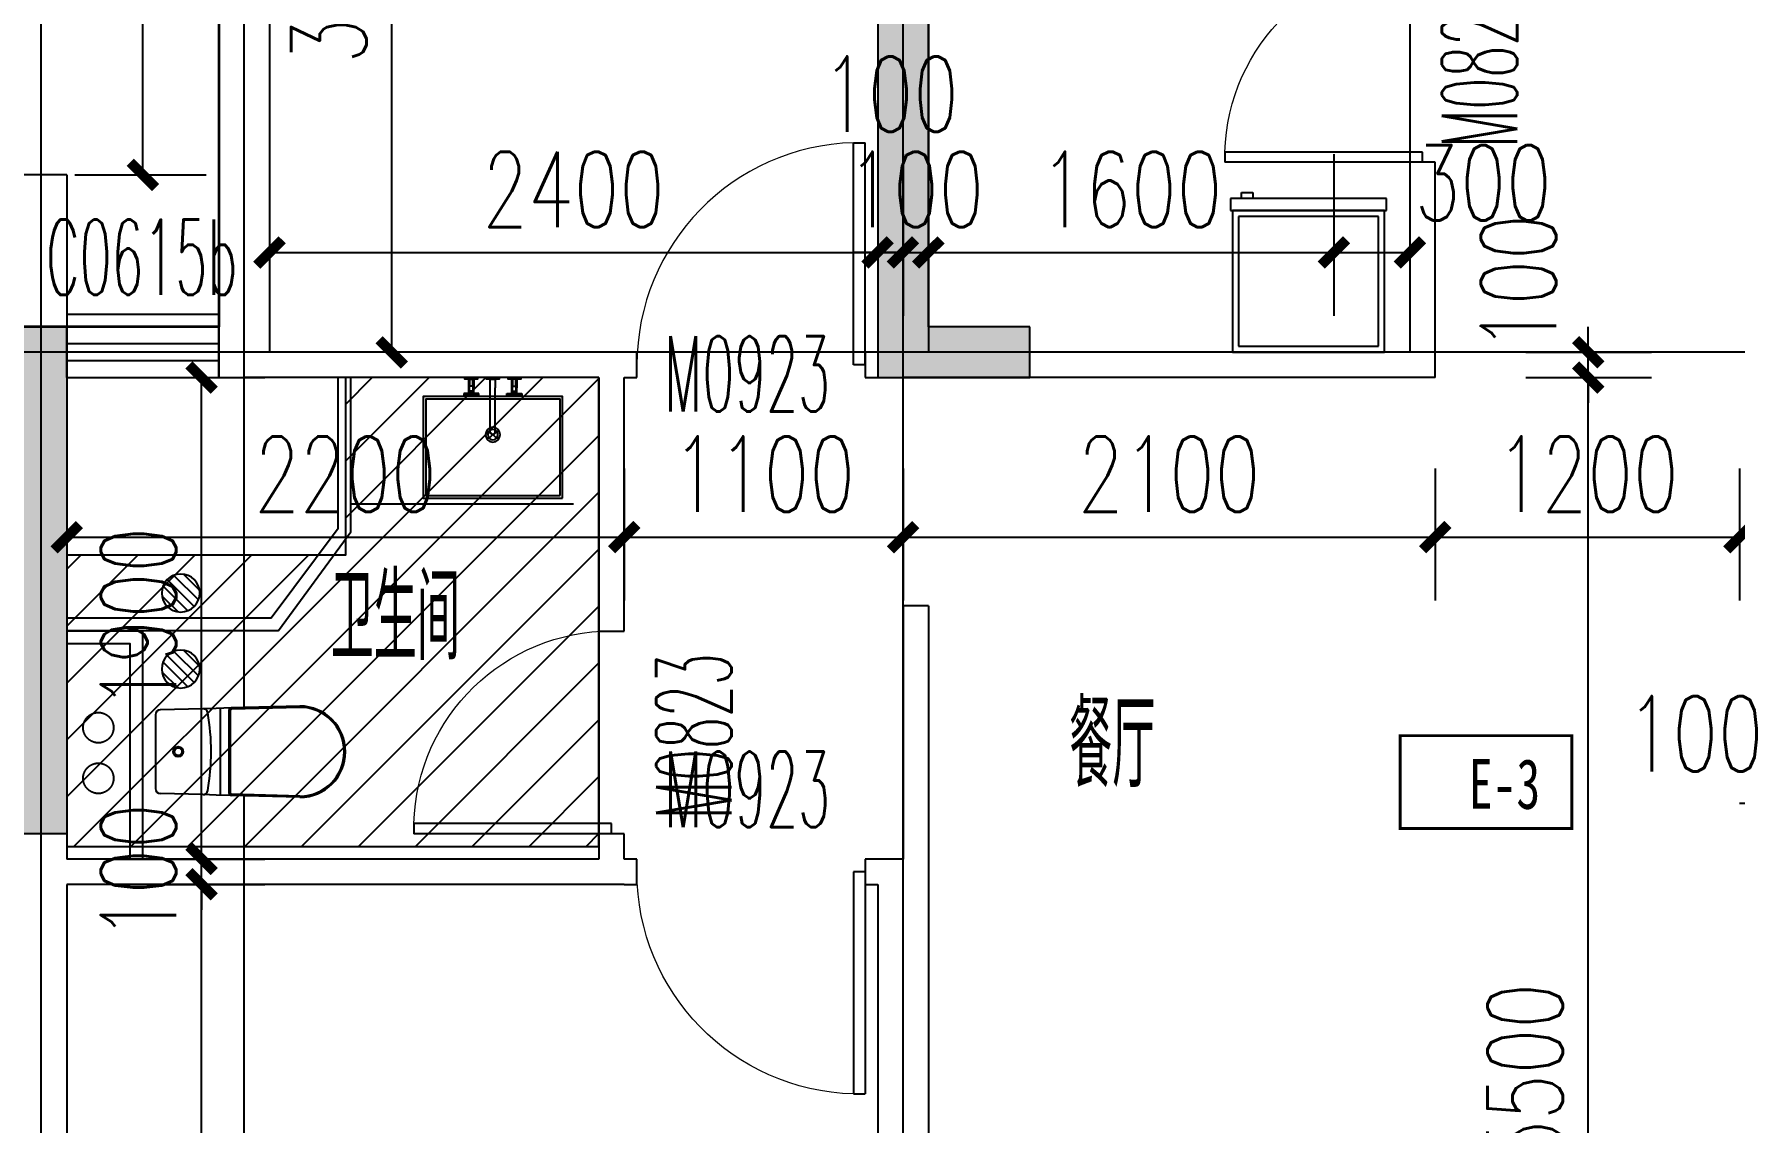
# Model space of a CAD drawing. Extents: x -59851 to 653804, y -249523 to 437614.
# Drawn here: x -16943 to -10231, y -47736 to -43438 of the extents above; entities that cross this region are included whole.
import ezdxf

# ---------------------------------------------------------------- set-up
doc = ezdxf.new("R2010")
doc.units = 0
doc.header["$LTSCALE"] = 1000
doc.header["$MEASUREMENT"] = 0
doc.linetypes.add('CONTINOUS', pattern=[0])
doc.linetypes.add('PS', pattern=[3200, 1500, -200, 1500])
doc.layers.add('33计全面积外廓线', color=21, linetype='Continuous', lineweight=35)
doc.layers.add('A-area(算全面积)', color=21, linetype='Continuous', plot=False)
doc.layers.add('A-area(算半面积)', color=23, linetype='Continuous', plot=False)
for name, color, linetype in [('A-Lvtry（卫生间）', 5, 'Continuous'), ('A-Lvtry（厨房）', 5, 'CONTINOUS'), ('A-第三道尺寸线', 105, 'Continuous'), ('A-线脚看线', 9, 'Continuous'), ('A-降板区域', 251, 'Continuous'), ('DOTE', 16, 'Continuous'), ('NL', 5, 'Continuous'), ('PS', 6, 'PS'), ('PUB_HATCH', 8, 'Continuous'), ('PUB_TEXT', 7, 'Continuous'), ('WALL', 2, 'Continuous'), ('WINDOW', 4, 'Continuous'), ('WINDOW_TEXT', 7, 'Continuous'), ('剪力墙', 6, 'Continuous'), ('户型标示', 7, 'Continuous')]:
    doc.layers.add(name, color=color, linetype=linetype)
doc.styles.add('_TCH_DIM_T3', font='SIMPLEX.shx', dxfattribs={"width": 0.705882, "bigfont": 'GBCBIG.shx'})
doc.styles.add('_TCH_WINDOW', font='SIMPLEX.shx', dxfattribs={"width": 0.7, "height": 3.5, "bigfont": 'GBCBIG.shx'})
doc.styles.get("Standard").update_dxf_attribs({"font": 'gbenor.shx', "width": 0.7, "bigfont": 'gbcbig.shx'})
doc.styles.add('黑体', font='simhei.ttf', dxfattribs={"width": 0.7})
doc.dimstyles.new('_TCH_ARCH&&100', dxfattribs={"dimtxt": 297.5, "dimasz": 100, "dimexe": 250, "dimexo": 300, "dimgap": 100, "dimtad": 1, "dimdec": 0, "dimzin": 0, "dimdsep": 46, "dimtxsty": '_TCH_DIM_T3', "dimblk": 'ARCHTICK', "dimcen": 0.09, "dimclrt": 7, "dimazin": 2, "dimtfac": 1, "dimtdec": 0, "dimtix": 1, "dimtmove": 2, "dimatfit": 3, "dimfxl": 0, "dimtolj": 1, "dimtzin": 0, "dimarcsym": 0})

# ---------------------------------------------------------------- blocks, each defined once
blk = doc.blocks.new('zhouxianssceng0329')
at = {"layer": 'DOTE'}
for p, q in [((-16913.7, 132089.9), (-16913.7, 143398.2)), ((-16113.7, 132089.9), (-16113.7, 143398.2)), ((-13513.7, 132089.9), (-13513.7, 143398.2)), ((5501.3, 140298.2), (-44988.6, 140298.2))]:
    blk.add_line(p, q, dxfattribs=at)
blk = doc.blocks.new('1417jianliqiang0329')
at = {"layer": 'PUB_HATCH'}
for points in [[(-13013.7, 36127.2), (-13413.7, 36127.2), (-13413.7, 39027.2), (-13013.7, 39027.2), (-13013.7, 39227.2), (-13613.7, 39227.2), (-13613.7, 35927.2), (-13413.7, 35927.2), (-13013.7, 35927.2)], [(-17013.7, 36127.2), (-16813.7, 36127.2), (-16813.7, 34127.2), (-17013.7, 34127.2), (-17013.7, 35927.2)]]:
    blk.add_hatch(color=256, dxfattribs=at).paths.add_polyline_path(points)
at = {"layer": '剪力墙'}
for points in [[(-13013.7, 36127.2), (-13413.7, 36127.2), (-13413.7, 39027.2), (-13013.7, 39027.2), (-13013.7, 39227.2), (-13613.7, 39227.2), (-13613.7, 35927.2), (-13413.7, 35927.2), (-13013.7, 35927.2)], [(-17013.7, 36127.2), (-16813.7, 36127.2), (-16813.7, 34127.2), (-17013.7, 34127.2), (-17013.7, 35927.2)]]:
    blk.add_lwpolyline(points, close=True, dxfattribs=at)
blk = doc.blocks.new('_ArchTick')
at = {"color": 0, "linetype": 'ByBlock', "const_width": 0.4}
blk.add_lwpolyline([(-0.5, -0.5), (0.5, 0.5)], dxfattribs=at)
blk = doc.blocks.new('*D775')
at = {"layer": 'A-第三道尺寸线', "color": 0, "lineweight": -2, "transparency": 16777216}
for p, q in [((16931.5, 164421.8), (16931.5, 164804.1)), ((17031.5, 164421.8), (17031.5, 164804.1)), ((16931.5, 164554.1), (16831.5, 164554.1)), ((16931.5, 164554.1), (17031.5, 164554.1)), ((17031.5, 164554.1), (17131.5, 164554.1))]:
    blk.add_line(p, q, dxfattribs=at)
at = {"layer": 'Defpoints', "color": 0, "transparency": 16777216}
for p in [(17031.5, 164554.1), (16931.5, 164121.8), (17031.5, 164121.8)]:
    blk.add_point(p, dxfattribs=at)
at = {"layer": 'A-第三道尺寸线', "color": 0, "lineweight": -2, "transparency": 16777216, "xscale": 100, "yscale": 100, "zscale": 100}
blk.add_blockref('_ArchTick', (16931.5, 164554.1), dxfattribs=at)
at = {"layer": 'A-第三道尺寸线', "color": 0, "lineweight": -2, "transparency": 16777216, "xscale": 100, "yscale": 100, "zscale": 100, "rotation": 180}
blk.add_blockref('_ArchTick', (17031.5, 164554.1), dxfattribs=at)
at = {"layer": 'A-第三道尺寸线', "color": 7, "transparency": 16777216, "insert": (16656.5, 164829.1), "char_height": 297.5, "attachment_point": 5, "style": '_TCH_DIM_T3'}
blk.add_mtext('\\A1;100', dxfattribs=at)
blk = doc.blocks.new('1417xxjian0329')
at = {"layer": 'A-线脚看线'}
blk.add_lwpolyline([(-16813.7, 12141.6), (-16213.7, 12141.6)], dxfattribs=at)
blk = doc.blocks.new('zhenzheng1417hxt0329')
at = {"layer": 'A-area(算全面积)'}
blk.add_lwpolyline([(-17613.7, 20870.7), (-17613.7, 13970.7), (-16213.7, 13970.7), (-16213.5, 17270.6), (-15613.7, 17270.7), (-15613.7, 17070.7), (-5513.7, 17070.7), (-5513.7, 20870.7)], close=True, dxfattribs=at)
blk = doc.blocks.new('_LV13')
at = {"color": 0}
for p, q in [((-0.071, 0.495), (-0.495, 0.071)), ((0.183, 0.465), (-0.465, -0.183)), ((0.354, 0.354), (-0.354, -0.354)), ((0.465, 0.183), (-0.183, -0.465)), ((0.495, -0.071), (0.071, -0.495))]:
    blk.add_line(p, q, dxfattribs=at)
blk.add_circle((0, 0), 0.5)
blk = doc.blocks.new('jfdsjjkjkh')
at = {"layer": 'NL', "ltscale": 0.5, "xscale": -150, "yscale": 150, "zscale": 150}
for p in [(-16363.7, 142438.3), (-16363.7, 142138.3)]:
    blk.add_blockref('_LV13', p, dxfattribs=at)
blk = doc.blocks.new('A$C2EEA3612')
at = {"linetype": 'Continuous'}
for p, q in [((-180, 570), (-172.9, 299.7)), ((-175, 570.2), (-168, 299.8)), ((175, 570.2), (168, 299.8)), ((180, 570), (172.9, 299.7)), ((-172.9, 299.7), (-171.1, 240)), ((-163, 295), (163, 295)), ((-163, 290), (163, 290)), ((172.9, 299.7), (171.1, 240)), ((-171.6, 255), (171.6, 255)), ((-171.1, 240), (-169.5, 186.6)), ((171.1, 240), (169.5, 186.6)), ((-169.5, 186.6), (-165.6, 19.4)), ((169.5, 186.6), (165.6, 19.4)), ((-145.6, 0), (145.6, 0))]:
    blk.add_line(p, q, dxfattribs=at)
for radius in [20, 15]:
    blk.add_circle((0, 90), radius, dxfattribs=at)
for centre, radius, start, end in [((0, 570), 180, 0, 180), ((0, 570), 175, 0, 180), ((-163, 300), 10, 181.7534, 270), ((-163, 300), 5, 181.7534, 270), ((163, 300), 5, 270, 358.2466), ((163, 300), 10, 270, 358.2466), ((-149.5, 187.2), 20, 99.85566, 181.7534), ((0, -673.3), 893.4, 80.14434, 99.85566), ((149.5, 187.2), 20, 358.2466, 80.14434), ((-145.6, 20), 20, 181.7534, 270), ((145.6, 20), 20, 270, 358.2466)]:
    blk.add_arc(centre, radius, start, end, dxfattribs=at)
blk = doc.blocks.new('g3wr')
at = {"color": 251}
blk.add_wipeout([(92376.5, 176270.3), (92376.5, 176416), (92376.5, 176561.6), (92382.1, 176575.5), (92395.9, 176581.5), (92459.4, 176583.5), (92576.3, 176580.9), (92666.2, 176588.6), (92736.4, 176588), (92946.5, 176596), (92946.5, 176591), (93056.8, 176558.2), (93056.8, 176558.2), (93126.5, 176416), (93075.6, 176297.8), (92946.5, 176236), (92831.5, 176244.5), (92676.2, 176243), (92576.3, 176251), (92395.9, 176250.4)], dxfattribs=at)
at = {"xscale": -1, "rotation": 270}
blk.add_blockref('A$C2EEA3612', (92376.5, 176416), dxfattribs=at)
blk = doc.blocks.new('BX1')
at = {"layer": 'A-Lvtry（卫生间）'}
for p, q in [((-560, 8), (-607.7, 8)), ((-607.7, 8), (-607.7, -608)), ((-560, -608), (-560, 8)), ((0, 0), (-560, 0)), ((0, -600), (0, 0)), ((-560, 0), (-560, -600)), ((-24, -24), (-536, -24)), ((-536, -24), (-536, -576)), ((-24, -576), (-24, -24)), ((-631.1, -564.3), (-631.1, -520)), ((-631.1, -520), (-607.7, -520)), ((-607.7, -520), (-607.7, -564.3)), ((-607.7, -564.3), (-631.1, -564.3)), ((-560, -600), (0, -600)), ((-536, -576), (-24, -576)), ((-607.7, -608), (-560, -608))]:
    blk.add_line(p, q, dxfattribs=at)
blk = doc.blocks.new('A$C12CE3BE6')
at = {"ltscale": 10}
for p, q in [((220, 412), (160, 412)), ((160, 412), (160, 405)), ((220, 405), (160, 405)), ((180, 469), (200, 469)), ((180, 412), (180, 435)), ((182.5, 422), (182.5, 442)), ((197.5, 442), (182.5, 442)), ((197.5, 422), (182.5, 422)), ((184.5, 442), (184.5, 469)), ((187, 412), (187, 422)), ((193, 412), (193, 422)), ((195.5, 442), (195.5, 469)), ((197.5, 422), (197.5, 442)), ((200, 412), (200, 435)), ((220, 405), (220, 412)), ((285.2, 469), (265.2, 469)), ((265.2, 260), (265.2, 435)), ((285.2, 260), (285.2, 435)), ((330, 412), (390, 412)), ((330, 405), (330, 412)), ((330, 405), (390, 405)), ((370, 469), (350, 469)), ((350, 412), (350, 435)), ((352.5, 422), (352.5, 442)), ((352.5, 442), (367.5, 442)), ((352.5, 422), (367.5, 422)), ((354.5, 442), (354.5, 469)), ((357, 412), (357, 422)), ((363, 412), (363, 422)), ((365.5, 442), (365.5, 469)), ((367.5, 422), (367.5, 442)), ((370, 412), (370, 435)), ((390, 412), (390, 405))]:
    blk.add_line(p, q, dxfattribs=at)
for p, q in [((260.9, 235.9), (289.1, 264.1)), ((260.9, 264.1), (289.1, 235.9))]:
    blk.add_line(p, q)
for points in [[(200, 435), (200, 469), (215, 469), (215, 475), (165, 475), (165, 469), (180, 469), (180, 435)], [(285.2, 435), (285.2, 469), (299.8, 469), (299.8, 475), (250.2, 475), (250.2, 469), (265.2, 469), (265.2, 435)], [(370, 435), (370, 469), (385, 469), (385, 475), (335, 475), (335, 469), (350, 469), (350, 435)]]:
    blk.add_lwpolyline(points, dxfattribs=at)
for points in [[(0, 0), (0, 400), (550, 400), (550, 0)], [(10, 10), (10, 390), (540, 390), (540, 10)]]:
    blk.add_lwpolyline(points, close=True)
for centre in [(190, 408.5), (360, 408.5)]:
    blk.add_circle(centre, 3.5, dxfattribs=at)
for radius in [29.1, 20]:
    blk.add_circle((275, 250), radius)
blk.add_arc((275.2, 260), 10, 180, 0, dxfattribs=at)
blk = doc.blocks.new('*D866')
at = {"layer": 'A-第三道尺寸线', "color": 0, "lineweight": -2, "transparency": 16777216}
for p, q in [((-11813.7, -43911.8), (-11813.7, -44550)), ((-11513.7, -43911.8), (-11513.7, -44550)), ((-11813.7, -44300), (-11513.7, -44300))]:
    blk.add_line(p, q, dxfattribs=at)
at = {"layer": 'Defpoints', "color": 0, "transparency": 16777216}
for p in [(-11813.7, -43611.8), (-11513.7, -43611.8), (-11513.7, -44300)]:
    blk.add_point(p, dxfattribs=at)
at = {"layer": 'A-第三道尺寸线', "color": 0, "lineweight": -2, "transparency": 16777216, "xscale": 100, "yscale": 100, "zscale": 100, "rotation": 180}
blk.add_blockref('_ArchTick', (-11813.7, -44300), dxfattribs=at)
at = {"layer": 'A-第三道尺寸线', "color": 0, "lineweight": -2, "transparency": 16777216, "xscale": 100, "yscale": 100, "zscale": 100}
blk.add_blockref('_ArchTick', (-11513.7, -44300), dxfattribs=at)
at = {"layer": 'A-第三道尺寸线', "color": 7, "transparency": 16777216, "insert": (-11224.7, -44025), "char_height": 297.5, "attachment_point": 5, "style": '_TCH_DIM_T3'}
blk.add_mtext('\\A1;300', dxfattribs=at)
blk = doc.blocks.new('*D867')
at = {"layer": 'A-第三道尺寸线', "color": 0, "lineweight": -2, "transparency": 16777216}
for p, q in [((-13413.7, -43911.8), (-13413.7, -44550)), ((-11813.7, -43911.8), (-11813.7, -44550)), ((-13413.7, -44300), (-11813.7, -44300))]:
    blk.add_line(p, q, dxfattribs=at)
at = {"layer": 'Defpoints', "color": 0, "transparency": 16777216}
for p in [(-13413.7, -43611.8), (-11813.7, -43611.8), (-11813.7, -44300)]:
    blk.add_point(p, dxfattribs=at)
at = {"layer": 'A-第三道尺寸线', "color": 0, "lineweight": -2, "transparency": 16777216, "xscale": 100, "yscale": 100, "zscale": 100, "rotation": 180}
blk.add_blockref('_ArchTick', (-13413.7, -44300), dxfattribs=at)
at = {"layer": 'A-第三道尺寸线', "color": 0, "lineweight": -2, "transparency": 16777216, "xscale": 100, "yscale": 100, "zscale": 100}
blk.add_blockref('_ArchTick', (-11813.7, -44300), dxfattribs=at)
at = {"layer": 'A-第三道尺寸线', "color": 7, "transparency": 16777216, "insert": (-12613.7, -44051.2), "char_height": 297.5, "attachment_point": 5, "style": '_TCH_DIM_T3'}
blk.add_mtext('\\A1;1600', dxfattribs=at)
blk = doc.blocks.new('*D868')
at = {"layer": 'A-第三道尺寸线', "color": 0, "lineweight": -2, "transparency": 16777216}
for p, q in [((-13513.7, -43911.8), (-13513.7, -44550)), ((-13413.7, -43911.8), (-13413.7, -44550)), ((-13513.7, -44300), (-13613.7, -44300)), ((-13513.7, -44300), (-13413.7, -44300)), ((-13413.7, -44300), (-13313.7, -44300))]:
    blk.add_line(p, q, dxfattribs=at)
at = {"layer": 'Defpoints', "color": 0, "transparency": 16777216}
for p in [(-13513.7, -43611.8), (-13413.7, -43611.8), (-13413.7, -44300)]:
    blk.add_point(p, dxfattribs=at)
at = {"layer": 'A-第三道尺寸线', "color": 0, "lineweight": -2, "transparency": 16777216, "xscale": 100, "yscale": 100, "zscale": 100}
blk.add_blockref('_ArchTick', (-13513.7, -44300), dxfattribs=at)
at = {"layer": 'A-第三道尺寸线', "color": 0, "lineweight": -2, "transparency": 16777216, "xscale": 100, "yscale": 100, "zscale": 100, "rotation": 180}
blk.add_blockref('_ArchTick', (-13413.7, -44300), dxfattribs=at)
at = {"layer": 'A-第三道尺寸线', "color": 7, "transparency": 16777216, "insert": (-13463.7, -44051.2), "char_height": 297.5, "attachment_point": 5, "style": '_TCH_DIM_T3'}
blk.add_mtext('\\A1;100', dxfattribs=at)
blk = doc.blocks.new('*D869')
at = {"layer": 'A-第三道尺寸线', "color": 0, "lineweight": -2, "transparency": 16777216}
for p, q in [((-13613.7, -43911.8), (-13613.7, -44550)), ((-13513.7, -43911.8), (-13513.7, -44550)), ((-13613.7, -44300), (-13713.7, -44300)), ((-13613.7, -44300), (-13513.7, -44300)), ((-13513.7, -44300), (-13413.7, -44300))]:
    blk.add_line(p, q, dxfattribs=at)
at = {"layer": 'Defpoints', "color": 0, "transparency": 16777216}
for p in [(-13613.7, -43611.8), (-13513.7, -43611.8), (-13513.7, -44300)]:
    blk.add_point(p, dxfattribs=at)
at = {"layer": 'A-第三道尺寸线', "color": 0, "lineweight": -2, "transparency": 16777216, "xscale": 100, "yscale": 100, "zscale": 100}
blk.add_blockref('_ArchTick', (-13613.7, -44300), dxfattribs=at)
at = {"layer": 'A-第三道尺寸线', "color": 0, "lineweight": -2, "transparency": 16777216, "xscale": 100, "yscale": 100, "zscale": 100, "rotation": 180}
blk.add_blockref('_ArchTick', (-13513.7, -44300), dxfattribs=at)
at = {"layer": 'A-第三道尺寸线', "color": 7, "transparency": 16777216, "insert": (-13563.7, -43675), "char_height": 297.5, "attachment_point": 5, "style": '_TCH_DIM_T3'}
blk.add_mtext('\\A1;100', dxfattribs=at)
blk = doc.blocks.new('*D870')
at = {"layer": 'A-第三道尺寸线', "color": 0, "lineweight": -2, "transparency": 16777216}
for p, q in [((-16013.7, -43911.8), (-16013.7, -44550)), ((-13613.7, -43911.8), (-13613.7, -44550)), ((-16013.7, -44300), (-13613.7, -44300))]:
    blk.add_line(p, q, dxfattribs=at)
at = {"layer": 'Defpoints', "color": 0, "transparency": 16777216}
for p in [(-16013.7, -43611.8), (-13613.7, -43611.8), (-13613.7, -44300)]:
    blk.add_point(p, dxfattribs=at)
at = {"layer": 'A-第三道尺寸线', "color": 0, "lineweight": -2, "transparency": 16777216, "xscale": 100, "yscale": 100, "zscale": 100, "rotation": 180}
blk.add_blockref('_ArchTick', (-16013.7, -44300), dxfattribs=at)
at = {"layer": 'A-第三道尺寸线', "color": 0, "lineweight": -2, "transparency": 16777216, "xscale": 100, "yscale": 100, "zscale": 100}
blk.add_blockref('_ArchTick', (-13613.7, -44300), dxfattribs=at)
at = {"layer": 'A-第三道尺寸线', "color": 7, "transparency": 16777216, "insert": (-14813.7, -44051.2), "char_height": 297.5, "attachment_point": 5, "style": '_TCH_DIM_T3'}
blk.add_mtext('\\A1;2400', dxfattribs=at)
blk = doc.blocks.new('*D871')
at = {"layer": 'A-第三道尺寸线', "color": 0, "lineweight": -2, "transparency": 16777216}
for p, q in [((-15206.7, -41694.3), (-15780.9, -41694.3)), ((-15530.9, -44694.3), (-15530.9, -41694.3)), ((-15206.7, -44694.3), (-15780.9, -44694.3))]:
    blk.add_line(p, q, dxfattribs=at)
at = {"layer": 'Defpoints', "color": 0, "transparency": 16777216}
for p in [(-15530.9, -41694.3), (-14906.7, -41694.3), (-14906.7, -44694.3)]:
    blk.add_point(p, dxfattribs=at)
at = {"layer": 'A-第三道尺寸线', "color": 0, "lineweight": -2, "transparency": 16777216, "xscale": 100, "yscale": 100, "zscale": 100}
for p, rotation in [((-15530.9, -41694.3), 90), ((-15530.9, -44694.3), 270)]:
    blk.add_blockref('_ArchTick', p, dxfattribs=dict(at, rotation=rotation))
at = {"layer": 'A-第三道尺寸线', "color": 7, "transparency": 16777216, "insert": (-15779.7, -43194.3), "char_height": 297.5, "attachment_point": 5, "rotation": 90, "style": '_TCH_DIM_T3'}
blk.add_mtext('\\A1;3000', dxfattribs=at)
blk = doc.blocks.new('*D872')
at = {"layer": 'A-第三道尺寸线', "color": 0, "lineweight": -2, "transparency": 16777216}
for p, q in [((-16813.7, -45152.8), (-16813.7, -45674)), ((-14613.7, -45152.8), (-14613.7, -45674)), ((-16813.7, -45424), (-14613.7, -45424))]:
    blk.add_line(p, q, dxfattribs=at)
at = {"layer": 'Defpoints', "color": 0, "transparency": 16777216}
for p in [(-16813.7, -44852.8), (-14613.7, -44852.8), (-14613.7, -45424)]:
    blk.add_point(p, dxfattribs=at)
at = {"layer": 'A-第三道尺寸线', "color": 0, "lineweight": -2, "transparency": 16777216, "xscale": 100, "yscale": 100, "zscale": 100, "rotation": 180}
blk.add_blockref('_ArchTick', (-16813.7, -45424), dxfattribs=at)
at = {"layer": 'A-第三道尺寸线', "color": 0, "lineweight": -2, "transparency": 16777216, "xscale": 100, "yscale": 100, "zscale": 100}
blk.add_blockref('_ArchTick', (-14613.7, -45424), dxfattribs=at)
at = {"layer": 'A-第三道尺寸线', "color": 7, "transparency": 16777216, "insert": (-15713.7, -45175.2), "char_height": 297.5, "attachment_point": 5, "style": '_TCH_DIM_T3'}
blk.add_mtext('\\A1;2200', dxfattribs=at)
blk = doc.blocks.new('*D873')
at = {"layer": 'A-第三道尺寸线', "color": 0, "lineweight": -2, "transparency": 16777216}
for p, q in [((-14613.7, -45152.8), (-14613.7, -45674)), ((-13513.7, -45152.8), (-13513.7, -45674)), ((-14613.7, -45424), (-13513.7, -45424))]:
    blk.add_line(p, q, dxfattribs=at)
at = {"layer": 'Defpoints', "color": 0, "transparency": 16777216}
for p in [(-14613.7, -44852.8), (-13513.7, -44852.8), (-13513.7, -45424)]:
    blk.add_point(p, dxfattribs=at)
at = {"layer": 'A-第三道尺寸线', "color": 0, "lineweight": -2, "transparency": 16777216, "xscale": 100, "yscale": 100, "zscale": 100, "rotation": 180}
blk.add_blockref('_ArchTick', (-14613.7, -45424), dxfattribs=at)
at = {"layer": 'A-第三道尺寸线', "color": 0, "lineweight": -2, "transparency": 16777216, "xscale": 100, "yscale": 100, "zscale": 100}
blk.add_blockref('_ArchTick', (-13513.7, -45424), dxfattribs=at)
at = {"layer": 'A-第三道尺寸线', "color": 7, "transparency": 16777216, "insert": (-14063.7, -45175.2), "char_height": 297.5, "attachment_point": 5, "style": '_TCH_DIM_T3'}
blk.add_mtext('\\A1;1100', dxfattribs=at)
blk = doc.blocks.new('*D874')
at = {"layer": 'A-第三道尺寸线', "color": 0, "lineweight": -2, "transparency": 16777216}
for p, q in [((-13513.7, -45152.8), (-13513.7, -45674)), ((-11413.7, -45152.8), (-11413.7, -45674)), ((-13513.7, -45424), (-11413.7, -45424))]:
    blk.add_line(p, q, dxfattribs=at)
at = {"layer": 'Defpoints', "color": 0, "transparency": 16777216}
for p in [(-13513.7, -44852.8), (-11413.7, -44852.8), (-11413.7, -45424)]:
    blk.add_point(p, dxfattribs=at)
at = {"layer": 'A-第三道尺寸线', "color": 0, "lineweight": -2, "transparency": 16777216, "xscale": 100, "yscale": 100, "zscale": 100, "rotation": 180}
blk.add_blockref('_ArchTick', (-13513.7, -45424), dxfattribs=at)
at = {"layer": 'A-第三道尺寸线', "color": 0, "lineweight": -2, "transparency": 16777216, "xscale": 100, "yscale": 100, "zscale": 100}
blk.add_blockref('_ArchTick', (-11413.7, -45424), dxfattribs=at)
at = {"layer": 'A-第三道尺寸线', "color": 7, "transparency": 16777216, "insert": (-12463.7, -45175.2), "char_height": 297.5, "attachment_point": 5, "style": '_TCH_DIM_T3'}
blk.add_mtext('\\A1;2100', dxfattribs=at)
blk = doc.blocks.new('*D875')
at = {"layer": 'A-第三道尺寸线', "color": 0, "lineweight": -2, "transparency": 16777216}
for p, q in [((-11413.7, -45152.8), (-11413.7, -45674)), ((-10213.7, -45152.8), (-10213.7, -45674)), ((-11413.7, -45424), (-10213.7, -45424))]:
    blk.add_line(p, q, dxfattribs=at)
at = {"layer": 'Defpoints', "color": 0, "transparency": 16777216}
for p in [(-11413.7, -44852.8), (-10213.7, -44852.8), (-10213.7, -45424)]:
    blk.add_point(p, dxfattribs=at)
at = {"layer": 'A-第三道尺寸线', "color": 0, "lineweight": -2, "transparency": 16777216, "xscale": 100, "yscale": 100, "zscale": 100, "rotation": 180}
blk.add_blockref('_ArchTick', (-11413.7, -45424), dxfattribs=at)
at = {"layer": 'A-第三道尺寸线', "color": 0, "lineweight": -2, "transparency": 16777216, "xscale": 100, "yscale": 100, "zscale": 100}
blk.add_blockref('_ArchTick', (-10213.7, -45424), dxfattribs=at)
at = {"layer": 'A-第三道尺寸线', "color": 7, "transparency": 16777216, "insert": (-10813.7, -45175.2), "char_height": 297.5, "attachment_point": 5, "style": '_TCH_DIM_T3'}
blk.add_mtext('\\A1;1200', dxfattribs=at)
blk = doc.blocks.new('*D876')
at = {"layer": 'A-第三道尺寸线', "color": 0, "lineweight": -2, "transparency": 16777216}
for p, q in [((-16635.7, -44794.3), (-16031.4, -44794.3)), ((-16281.4, -46694.3), (-16281.4, -44794.3)), ((-16635.7, -46694.3), (-16031.4, -46694.3))]:
    blk.add_line(p, q, dxfattribs=at)
at = {"layer": 'Defpoints', "color": 0, "transparency": 16777216}
for p in [(-16935.7, -44794.3), (-16281.4, -44794.3), (-16935.7, -46694.3)]:
    blk.add_point(p, dxfattribs=at)
at = {"layer": 'A-第三道尺寸线', "color": 0, "lineweight": -2, "transparency": 16777216, "xscale": 100, "yscale": 100, "zscale": 100}
for p, rotation in [((-16281.4, -44794.3), 90), ((-16281.4, -46694.3), 270)]:
    blk.add_blockref('_ArchTick', p, dxfattribs=dict(at, rotation=rotation))
at = {"layer": 'A-第三道尺寸线', "color": 7, "transparency": 16777216, "insert": (-16530.2, -45744.3), "char_height": 297.5, "attachment_point": 5, "rotation": 90, "style": '_TCH_DIM_T3'}
blk.add_mtext('\\A1;1900', dxfattribs=at)
blk = doc.blocks.new('*D877')
at = {"layer": 'A-第三道尺寸线', "color": 0, "lineweight": -2, "transparency": 16777216}
for p, q in [((-16281.4, -46694.3), (-16281.4, -46594.3)), ((-16635.7, -46694.3), (-16031.4, -46694.3)), ((-16281.4, -46794.3), (-16281.4, -46694.3)), ((-16635.7, -46794.3), (-16031.4, -46794.3)), ((-16281.4, -46794.3), (-16281.4, -46894.3))]:
    blk.add_line(p, q, dxfattribs=at)
at = {"layer": 'Defpoints', "color": 0, "transparency": 16777216}
for p in [(-16935.7, -46694.3), (-16281.4, -46694.3), (-16935.7, -46794.3)]:
    blk.add_point(p, dxfattribs=at)
at = {"layer": 'A-第三道尺寸线', "color": 0, "lineweight": -2, "transparency": 16777216, "xscale": 100, "yscale": 100, "zscale": 100}
for p, rotation in [((-16281.4, -46694.3), 270), ((-16281.4, -46794.3), 90)]:
    blk.add_blockref('_ArchTick', p, dxfattribs=dict(at, rotation=rotation))
at = {"layer": 'A-第三道尺寸线', "color": 7, "transparency": 16777216, "insert": (-16530.2, -46744.3), "char_height": 297.5, "attachment_point": 5, "rotation": 90, "style": '_TCH_DIM_T3'}
blk.add_mtext('\\A1;100', dxfattribs=at)
blk = doc.blocks.new('*D878')
at = {"layer": 'A-第三道尺寸线', "color": 0, "lineweight": -2, "transparency": 16777216}
for p, q in [((-16635.7, -46794.3), (-16031.4, -46794.3)), ((-16281.4, -50294.3), (-16281.4, -46794.3)), ((-16635.7, -50294.3), (-16031.4, -50294.3))]:
    blk.add_line(p, q, dxfattribs=at)
at = {"layer": 'Defpoints', "color": 0, "transparency": 16777216}
for p in [(-16935.7, -46794.3), (-16281.4, -46794.3), (-16935.7, -50294.3)]:
    blk.add_point(p, dxfattribs=at)
at = {"layer": 'A-第三道尺寸线', "color": 0, "lineweight": -2, "transparency": 16777216, "xscale": 100, "yscale": 100, "zscale": 100}
for p, rotation in [((-16281.4, -46794.3), 90), ((-16281.4, -50294.3), 270)]:
    blk.add_blockref('_ArchTick', p, dxfattribs=dict(at, rotation=rotation))
at = {"layer": 'A-第三道尺寸线', "color": 7, "transparency": 16777216, "insert": (-16530.2, -48544.3), "char_height": 297.5, "attachment_point": 5, "rotation": 90, "style": '_TCH_DIM_T3'}
blk.add_mtext('\\A1;3500', dxfattribs=at)
blk = doc.blocks.new('*D879')
at = {"layer": 'A-第三道尺寸线', "color": 0, "lineweight": -2, "transparency": 16777216}
for p, q in [((-10810.4, -44694.3), (-10810.4, -44594.3)), ((-11056.4, -44694.3), (-10560.4, -44694.3)), ((-10810.4, -44794.3), (-10810.4, -44694.3)), ((-11056.4, -44794.3), (-10560.4, -44794.3)), ((-10810.4, -44794.3), (-10810.4, -44894.3))]:
    blk.add_line(p, q, dxfattribs=at)
at = {"layer": 'Defpoints', "color": 0, "transparency": 16777216}
for p in [(-11356.4, -44694.3), (-10810.4, -44694.3), (-11356.4, -44794.3)]:
    blk.add_point(p, dxfattribs=at)
at = {"layer": 'A-第三道尺寸线', "color": 0, "lineweight": -2, "transparency": 16777216, "xscale": 100, "yscale": 100, "zscale": 100}
for p, rotation in [((-10810.4, -44694.3), 270), ((-10810.4, -44794.3), 90)]:
    blk.add_blockref('_ArchTick', p, dxfattribs=dict(at, rotation=rotation))
at = {"layer": 'A-第三道尺寸线', "color": 7, "transparency": 16777216, "insert": (-11085.4, -44419.3), "char_height": 297.5, "attachment_point": 5, "rotation": 90, "style": '_TCH_DIM_T3'}
blk.add_mtext('\\A1;100', dxfattribs=at)
blk = doc.blocks.new('*D880')
at = {"layer": 'A-第三道尺寸线', "color": 0, "lineweight": -2, "transparency": 16777216}
for p, q in [((-11056.4, -44794.3), (-10560.4, -44794.3)), ((-10810.4, -50294.3), (-10810.4, -44794.3)), ((-11056.4, -50294.3), (-10560.4, -50294.3))]:
    blk.add_line(p, q, dxfattribs=at)
at = {"layer": 'Defpoints', "color": 0, "transparency": 16777216}
for p in [(-11356.4, -44794.3), (-10810.4, -44794.3), (-11356.4, -50294.3)]:
    blk.add_point(p, dxfattribs=at)
at = {"layer": 'A-第三道尺寸线', "color": 0, "lineweight": -2, "transparency": 16777216, "xscale": 100, "yscale": 100, "zscale": 100}
for p, rotation in [((-10810.4, -44794.3), 90), ((-10810.4, -50294.3), 270)]:
    blk.add_blockref('_ArchTick', p, dxfattribs=dict(at, rotation=rotation))
at = {"layer": 'A-第三道尺寸线', "color": 7, "transparency": 16777216, "insert": (-11059.2, -47544.3), "char_height": 297.5, "attachment_point": 5, "rotation": 90, "style": '_TCH_DIM_T3'}
blk.add_mtext('\\A1;5500', dxfattribs=at)
blk = doc.blocks.new('*D1704')
at = {"layer": 'A-第三道尺寸线', "color": 0, "lineweight": -2, "transparency": 16777216}
for p, q in [((-16781.5, -41694.3), (-16262.9, -41694.3)), ((-16512.9, -43994.3), (-16512.9, -41694.3)), ((-16781.5, -43994.3), (-16262.9, -43994.3))]:
    blk.add_line(p, q, dxfattribs=at)
at = {"layer": 'Defpoints', "color": 0, "transparency": 16777216}
for p in [(-17081.5, -41694.3), (-16512.9, -41694.3), (-17081.5, -43994.3)]:
    blk.add_point(p, dxfattribs=at)
at = {"layer": 'A-第三道尺寸线', "color": 0, "lineweight": -2, "transparency": 16777216, "xscale": 100, "yscale": 100, "zscale": 100}
for p, rotation in [((-16512.9, -41694.3), 90), ((-16512.9, -43994.3), 270)]:
    blk.add_blockref('_ArchTick', p, dxfattribs=dict(at, rotation=rotation))
at = {"layer": 'A-第三道尺寸线', "color": 7, "transparency": 16777216, "insert": (-16761.7, -42844.3), "char_height": 297.5, "attachment_point": 5, "rotation": 90, "style": '_TCH_DIM_T3'}
blk.add_mtext('\\A1;2300', dxfattribs=at)
blk = doc.blocks.new('$DorLib2D$00000001')
for p, q in [((0.45, 0.975), (0.5, 0.975)), ((0.45, 0), (0.45, 0.975)), ((0.5, 0), (0.5, 0.975)), ((0.5, 0), (0.45, 0))]:
    blk.add_line(p, q)
at = {"lineweight": 13}
blk.add_arc((0.475, 0), 0.975, 91.46928, 180, dxfattribs=at)
blk = doc.blocks.new('$TCHSYS$WIN2D')
for p, q in [((-0.5, 0.5), (0.5, 0.5)), ((-0.5, 0.5), (-0.5, -0.5)), ((0.5, 0.5), (0.5, -0.5)), ((0.5, 0.167), (-0.5, 0.167)), ((0.5, -0.167), (-0.5, -0.167)), ((-0.5, -0.5), (0.5, -0.5))]:
    blk.add_line(p, q)
blk = doc.blocks.new('A4huhuxing')
at = {"layer": 'A-第三道尺寸线'}
dim = blk.add_linear_dim(base=(17031.5, 164554.1), p1=(16931.5, 164121.8), p2=(17031.5, 164121.8), angle=0, dimstyle='_TCH_ARCH&&100', dxfattribs=at)
dim.commit()
dim.dimension.update_dxf_attribs({"geometry": '*D775', "text_midpoint": (16656.5, 164829.1), "dimtype": 129})

msp = doc.modelspace()

# ---------------------------------------------------------------- linework, layer by layer
at = {"layer": '33计全面积外廓线'}
msp.add_lwpolyline([(-20113.7, -36294.3), (-16513.7, -36294.3), (-16513.7, -35894.3), (-8013.7, -35894.3), (-8013.7, -36294.3), (-4113.7, -36294.3), (-4113.7, -42994.3), (-10013.7, -42994.3), (-10013.7, -41494.3), (-15613.7, -41494.3), (-15613.7, -41294.3), (-16213.7, -41294.3), (-16213.7, -44594.3), (-17613.7, -44594.3)], dxfattribs=at)
at = {"layer": 'A-Lvtry（卫生间）', "ltscale": 3}
msp.add_line((-15692.3, -45292), (-14813.6, -45292), dxfattribs=at)
for points in [[(-16813.7, -45792), (-15978.2, -45792), (-15692.3, -45402.3), (-15692.3, -44794.3)], [(-16813.7, -45742), (-16006.9, -45742), (-15742.3, -45388.7), (-15742.3, -44794.3)]]:
    msp.add_lwpolyline(points, dxfattribs=at)
at = {"layer": 'PS', "ltscale": 0.5}
for centre in [(-16688.7, -46175.8), (-16688.7, -46375.8)]:
    msp.add_circle(centre, 60, dxfattribs=at)
at = {"layer": 'WALL'}
for p, q in [((-16213.7, -41494.3), (-16213.7, -44594.3)), ((-16013.7, -41694.3), (-16013.7, -44694.3)), ((-13613.7, -41694.3), (-13613.7, -44694.3)), ((-13413.7, -41694.3), (-13413.7, -44694.3)), ((-11413.7, -43944.3), (-11513.7, -43944.3)), ((-11513.7, -43944.3), (-11513.7, -44694.3)), ((-11413.7, -44794.3), (-11413.7, -43944.3)), ((-16813.7, -43994.3), (-17013.7, -43994.3)), ((-16813.7, -43994.3), (-16813.7, -44594.3)), ((-16813.7, -44594.3), (-16813.7, -44794.3)), ((-16213.7, -44594.3), (-16213.7, -44794.3)), ((-14613.7, -44694.3), (-16013.7, -44694.3)), ((-14563.7, -44694.3), (-14613.7, -44694.3)), ((-14563.7, -44794.3), (-14563.7, -44694.3)), ((-13613.7, -44694.3), (-13663.7, -44694.3)), ((-13663.7, -44694.3), (-13663.7, -44794.3)), ((-11513.7, -44694.3), (-13413.7, -44694.3)), ((-16813.7, -44794.3), (-16813.7, -46694.3)), ((-16213.7, -44794.3), (-16113.7, -44794.3)), ((-14713.7, -44794.3), (-16113.7, -44794.3)), ((-14713.7, -44794.3), (-14713.7, -45794.3)), ((-14613.7, -45794.3), (-14613.7, -44794.3)), ((-14613.7, -44794.3), (-14563.7, -44794.3)), ((-13663.7, -44794.3), (-13513.7, -44794.3)), ((-11413.7, -44794.3), (-13513.7, -44794.3)), ((-13513.7, -45694.3), (-13513.7, -46694.3)), ((-13413.7, -45694.3), (-13513.7, -45694.3)), ((-13413.7, -45694.3), (-13413.7, -46694.3)), ((-14713.7, -45794.3), (-14613.7, -45794.3)), ((-14613.7, -46594.3), (-14713.7, -46594.3)), ((-14713.7, -46594.3), (-14713.7, -46694.3)), ((-14613.7, -46694.3), (-14613.7, -46594.3)), ((-14713.7, -46694.3), (-16813.7, -46694.3)), ((-14563.7, -46694.3), (-14613.7, -46694.3)), ((-14563.7, -46794.3), (-14563.7, -46694.3)), ((-13513.7, -46694.3), (-13663.7, -46694.3)), ((-13663.7, -46694.3), (-13663.7, -46794.3)), ((-13413.7, -46694.3), (-13413.7, -50294.3)), ((-16813.7, -46794.3), (-16813.7, -50294.3)), ((-14613.7, -46794.3), (-16813.7, -46794.3)), ((-14613.7, -46794.3), (-14563.7, -46794.3)), ((-13663.7, -46794.3), (-13613.7, -46794.3)), ((-13613.7, -46794.3), (-13613.7, -50294.3))]:
    msp.add_line(p, q, dxfattribs=at)
for points in [[(-16513.7, -46694.3), (-16513.7, -45794.3), (-16813.7, -45794.3)], [(-16563.7, -46694.3), (-16563.7, -45844.3), (-16813.7, -45844.3)]]:
    msp.add_lwpolyline(points, dxfattribs=at)
at = {"layer": 'WINDOW'}
for p, q in [((-11513.7, -43144.3), (-11513.7, -43944.3)), ((-14713.7, -45794.3), (-14713.7, -46594.3))]:
    msp.add_line(p, q, dxfattribs=at)
at = {"layer": '户型标示', "color": 2, "const_width": 11.2}
msp.add_lwpolyline([(-11552.5, -46207.2), (-10874.8, -46207.2), (-10874.8, -46573.6), (-11552.5, -46573.6)], close=True, dxfattribs=at)

# ---------------------------------------------------------------- block references
for name, p in [('zhouxianssceng0329', (0, -184992.5)), ('1417jianliqiang0329', (0, -80721.5))]:
    msp.add_blockref(name, p)
at = {"layer": 'A-Lvtry（卫生间）', "ltscale": 3, "extrusion": (0, 0, -1), "zscale": -1}
msp.add_blockref('A$C12CE3BE6', (14857.2, -45269.3), dxfattribs=at)
at = {"layer": 'A-Lvtry（厨房）', "extrusion": (-1.08889e-08, 3.92285e-11, 1), "rotation": 270}
msp.add_blockref('BX1', (-11613.6, -44694.3, 0), dxfattribs=at)
at = {"layer": 'WINDOW'}
ref = msp.add_blockref('$DorLib2D$00000001', (-11463.7, -43544.3), dxfattribs=dict(at, xscale=800, yscale=-800, zscale=800, rotation=270))
ref.add_attrib('A', 'M0823', (-11090, -43887.3), dxfattribs={"layer": 'WINDOW_TEXT', "height": 297.5, "rotation": 90, "style": '_TCH_WINDOW', "width": 0.494118})
ref = msp.add_blockref('$DorLib2D$00000001', (-14113.7, -44744.3), dxfattribs=dict(at, xscale=-900, yscale=-900, zscale=-900, rotation=180))
ref.add_attrib('A', 'M0923', (-14456.7, -44928.2), dxfattribs={"layer": 'WINDOW_TEXT', "height": 297.5, "style": '_TCH_WINDOW', "width": 0.494118})
ref = msp.add_blockref('$TCHSYS$WIN2D', (-16513.7, -44694.3), dxfattribs=dict(at, xscale=-600, yscale=200, zscale=-600, rotation=180))
ref.add_attrib('A', 'C0615b', (-16895.2, -44468), dxfattribs={"layer": 'WINDOW_TEXT', "height": 297.5, "style": '_TCH_WINDOW', "width": 0.494118})
ref = msp.add_blockref('$DorLib2D$00000001', (-14663.7, -46194.3), dxfattribs=dict(at, xscale=800, yscale=-800, zscale=800, rotation=270))
ref.add_attrib('A', 'M0823', (-14190, -46537.3), dxfattribs={"layer": 'WINDOW_TEXT', "height": 297.5, "rotation": 90, "style": '_TCH_WINDOW', "width": 0.494118})
ref = msp.add_blockref('$DorLib2D$00000001', (-14113.7, -46744.3), dxfattribs=dict(at, xscale=-900, yscale=900, zscale=-900, rotation=180))
ref.add_attrib('A', 'M0923', (-14456.7, -46568), dxfattribs={"layer": 'WINDOW_TEXT', "height": 297.5, "style": '_TCH_WINDOW', "width": 0.494118})

# ---------------------------------------------------------------- texts
at = {"layer": 'PUB_TEXT', "width": 0.7}
for s, p in [('卫生间', (-15772.3, -45908.5)), ('餐厅', (-12858.4, -46411.7))]:
    msp.add_text(s, height=337.59, dxfattribs=at).set_placement(p)
at = {"layer": '户型标示', "color": 2, "style": '黑体', "width": 0.7}
msp.add_text('E-3', height=197.15, dxfattribs=at).set_placement((-11281.3, -46496.2))

# ---------------------------------------------------------------- dimensions: what is measured, and where the dimension line sits
at = {"layer": 'A-第三道尺寸线'}
for p1, p2, distance, picture, middle in [((-17081.5, -43994.3), (-17081.5, -41694.3), -568.5, '*D1704', (-16761.7, -42844.3)), ((-14906.7, -44694.3), (-14906.7, -41694.3), 624.2, '*D871', (-15779.7, -43194.3)), ((-16013.7, -43611.8), (-13613.7, -43611.8), -688.2, '*D870', (-14813.7, -44051.2)), ((-13513.7, -43611.8), (-13413.7, -43611.8), -688.2, '*D868', (-13463.7, -44051.2)), ((-13413.7, -43611.8), (-11813.7, -43611.8), -688.2, '*D867', (-12613.7, -44051.2)), ((-16813.7, -44852.8), (-14613.7, -44852.8), -571.2, '*D872', (-15713.7, -45175.2)), ((-14613.7, -44852.8), (-13513.7, -44852.8), -571.2, '*D873', (-14063.7, -45175.2)), ((-13513.7, -44852.8), (-11413.7, -44852.8), -571.2, '*D874', (-12463.7, -45175.2)), ((-16935.7, -50294.3), (-16935.7, -46794.3), -654.3, '*D878', (-16530.2, -48544.3))]:
    dim = msp.add_aligned_dim(p1=p1, p2=p2, distance=distance, dimstyle='_TCH_ARCH&&100', dxfattribs=at)
    dim.commit()
    dim.dimension.update_dxf_attribs({"geometry": picture, "text_midpoint": middle})
for base, p1, p2, picture, middle in [((-13513.7, -44300), (-13613.7, -43611.8), (-13513.7, -43611.8), '*D869', (-13563.7, -43675)), ((-11513.7, -44300), (-11813.7, -43611.8), (-11513.7, -43611.8), '*D866', (-11224.7, -44025))]:
    dim = msp.add_linear_dim(base=base, p1=p1, p2=p2, angle=0, dimstyle='_TCH_ARCH&&100', dxfattribs=at)
    dim.commit()
    dim.dimension.update_dxf_attribs({"geometry": picture, "text_midpoint": middle, "dimtype": 161})

# ---------------------------------------------------------------- next in the draw order: block references
msp.add_blockref('A4huhuxing', (-27045.2, -211029.1))

# ---------------------------------------------------------------- next in the draw order: block references
for name, p in [('1417xxjian0329', (0, -56685.8)), ('zhenzheng1417hxt0329', (0, -58564.9))]:
    msp.add_blockref(name, p)
at = {"layer": 'A-area(算半面积)'}
msp.add_blockref('jfdsjjkjkh', (0, -188082.6), dxfattribs=at)

# ---------------------------------------------------------------- next in the draw order: dimensions: what is measured, and where the dimension line sits
at = {"layer": 'A-第三道尺寸线'}
dim = msp.add_linear_dim(base=(-10810.4, -44694.3), p1=(-11356.4, -44794.3), p2=(-11356.4, -44694.3), angle=90, dimstyle='_TCH_ARCH&&100', dxfattribs=at)
dim.commit()
dim.dimension.update_dxf_attribs({"geometry": '*D879', "text_midpoint": (-11085.4, -44419.3), "dimtype": 161})
for p1, p2, distance, picture, middle in [((-11356.4, -50294.3), (-11356.4, -44794.3), -546, '*D880', (-11059.2, -47544.3)), ((-11413.7, -44852.8), (-10213.7, -44852.8), -571.2, '*D875', (-10813.7, -45175.2))]:
    dim = msp.add_aligned_dim(p1=p1, p2=p2, distance=distance, dimstyle='_TCH_ARCH&&100', dxfattribs=at)
    dim.commit()
    dim.dimension.update_dxf_attribs({"geometry": picture, "text_midpoint": middle})

# ---------------------------------------------------------------- next in the draw order: block references
at = {"layer": 'A-Lvtry（卫生间）', "ltscale": 3, "extrusion": (0, 0, -1), "zscale": -1, "rotation": 180}
msp.add_blockref('g3wr', (108840.2, 130145.3), dxfattribs=at)

# ---------------------------------------------------------------- next in the draw order: hatches: boundary and pattern name
at = {"layer": 'A-降板区域'}
h = msp.add_hatch(dxfattribs=at)
h.set_pattern_fill('ANSI31', color=256, scale=100)
h.set_pattern_definition([(45, (42421.34, 16153.95), (-112.2532, 112.2532), [])])
edge = h.paths.add_edge_path()
edge.add_line((-14713.7, -44794.3), (-15713.7, -44794.3))
edge.add_line((-15713.7, -44794.3), (-15713.7, -45494.3))
edge.add_line((-15713.7, -45494.3), (-16813.7, -45494.3))
edge.add_line((-16813.7, -45494.3), (-16813.7, -46644.3))
edge.add_line((-16813.7, -46644.3), (-14713.7, -46644.3))
edge.add_line((-14713.7, -46644.3), (-14713.7, -46594.3))
edge.add_line((-14713.7, -46594.3), (-14713.7, -44794.3))

# ---------------------------------------------------------------- next in the draw order: linework, layer by layer
msp.add_lwpolyline([(-14713.7, -44794.3), (-15713.7, -44794.3), (-15713.7, -45494.3), (-16813.7, -45494.3), (-16813.7, -46644.3), (-14713.7, -46644.3), (-14713.7, -46594.3), (-14713.7, -44794.3)], dxfattribs=at)

# ---------------------------------------------------------------- next in the draw order: dimensions: what is measured, and where the dimension line sits
at = {"layer": 'A-第三道尺寸线'}
for p1, p2, picture, middle in [((-16935.7, -46694.3), (-16935.7, -44794.3), '*D876', (-16530.2, -45744.3)), ((-16935.7, -46794.3), (-16935.7, -46694.3), '*D877', (-16530.2, -46744.3))]:
    dim = msp.add_aligned_dim(p1=p1, p2=p2, distance=-654.3, dimstyle='_TCH_ARCH&&100', dxfattribs=at)
    dim.commit()
    dim.dimension.update_dxf_attribs({"geometry": picture, "text_midpoint": middle})

doc.saveas('drawing.dxf')
